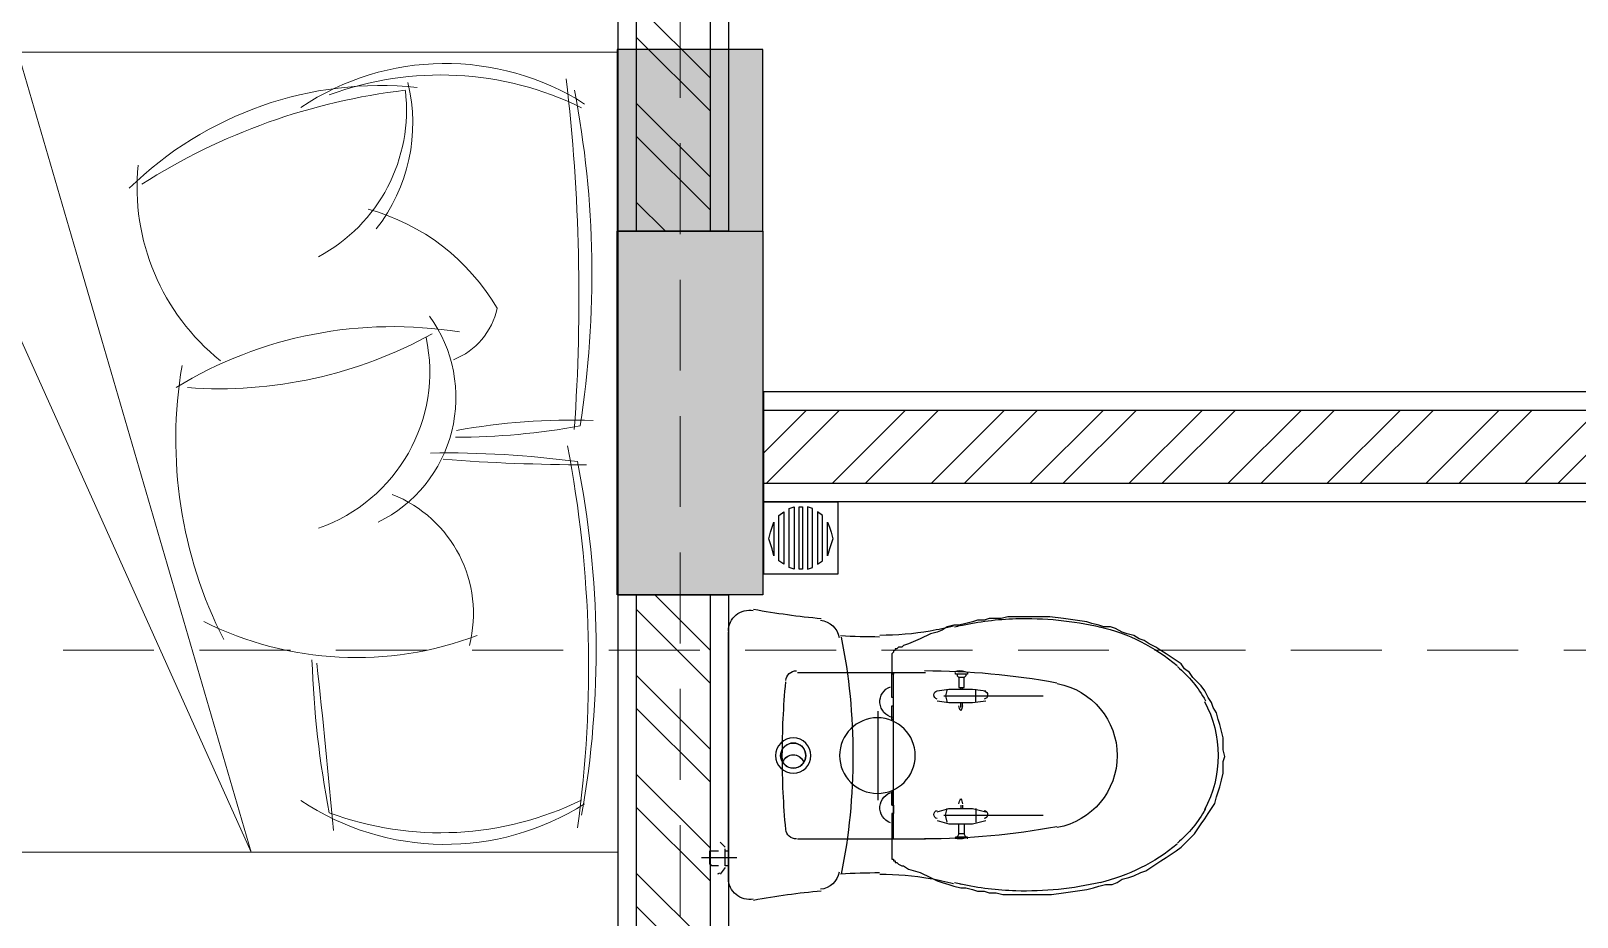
# Model space of a CAD drawing. Header units: inches. Extents: x 3 to 218426, y 2 to 56473.
# Drawn here: x 34585 to 36709, y 22087 to 23305 of the extents above; entities that cross this region are included whole.
import ezdxf

# ---------------------------------------------------------------- set-up
doc = ezdxf.new("R2010")
doc.units = ezdxf.units.IN
doc.header["$MEASUREMENT"] = 0
doc.linetypes.add('HIDDEN2', pattern=[0.1875, 0.125, -0.0625])
for name, color, linetype, lineweight in [('8', 8, 'Continuous', 5), ('AS', 8, 'HIDDEN2', 5), ('FURNITURE', 25, 'Continuous', 5), ('HATCH', 8, 'Continuous', 5)]:
    doc.layers.add(name, color=color, linetype=linetype, lineweight=lineweight)
for name, color, linetype in [('PDF_HID', 7, 'Continuous'), ('PDF_SAN', 7, 'Continuous'), ('tampak', 7, 'Continuous'), ('WALL', 255, 'Continuous')]:
    doc.layers.add(name, color=color, linetype=linetype)

# ---------------------------------------------------------------- blocks, each defined once
blk = doc.blocks.new('*U68')
at = {"layer": 'HATCH'}
h = blk.add_hatch(dxfattribs=at)
h.set_pattern_fill('ANSI32', color=0, scale=10)
h.set_pattern_definition([(45, (-18919.56, -10567.46), (-67.3519, 67.3519), []), (45, (-18874.66, -10567.46), (-67.3519, 67.3519), [])])
h.paths.add_polyline_path([(-2358.3, 50), (-2358.3, -50), (-1304.1, -50), (-1304.1, 50)])
at = {"layer": 'WALL', "color": 0}
for points in [[(-2358.3, 75), (-1304.1, 75), (-1304.1, -75), (-2358.3, -75)], [(-2358.3, 50), (-1304.1, 50), (-1304.1, -50), (-2358.3, -50)]]:
    blk.add_lwpolyline(points, close=True, dxfattribs=at)
blk = doc.blocks.new('*U15')
at = {"layer": 'HATCH'}
h = blk.add_hatch(dxfattribs=at)
h.set_pattern_fill('ANSI32', color=0, scale=10)
h.set_pattern_definition([(45, (2373.68, -10567.46), (-67.3519, 67.3519), []), (45, (2418.58, -10567.46), (-67.3519, 67.3519), [])])
h.paths.add_polyline_path([(9434.4, -50), (9434.4, 50), (8196.4, 50), (8196.4, -50)])
at = {"layer": 'WALL', "color": 0}
for points in [[(8196.4, 75), (9434.4, 75), (9434.4, -75), (8196.4, -75)], [(8196.4, 50), (9434.4, 50), (9434.4, -50), (8196.4, -50)]]:
    blk.add_lwpolyline(points, close=True, dxfattribs=at)
blk = doc.blocks.new('*U16')
at = {"layer": 'HATCH'}
h = blk.add_hatch(dxfattribs=at)
h.set_pattern_fill('ANSI32', color=0, scale=10)
h.set_pattern_definition([(45, (-20295.84, -10567.46), (-67.3519, 67.3519), []), (45, (-20250.935, -10567.46), (-67.3519, 67.3519), [])])
h.paths.add_polyline_path([(-3332.9, 50), (-3332.9, -50), (-1705.8, -50), (-1705.8, 50)])
at = {"layer": 'WALL', "color": 0}
for points in [[(-3332.9, 75), (-1705.8, 75), (-1705.8, -75), (-3332.9, -75)], [(-3332.9, 50), (-1705.8, 50), (-1705.8, -50), (-3332.9, -50)]]:
    blk.add_lwpolyline(points, close=True, dxfattribs=at)
blk = doc.blocks.new('BED SINGLE')
at = {"layer": 'FURNITURE', "color": 8}
for q in [(161068.5, 3604.1), (161258.1, 3604.1)]:
    blk.add_line((161607.7, 2404.1), q, dxfattribs=at)
at = {"layer": 'FURNITURE'}
blk.add_lwpolyline([(162158.2, 2404.1), (162158.2, 3604.1), (160208.2, 3604.1, 0.414214), (160158.2, 3554.1), (160158.2, 2454.1, 0.414214), (160208.2, 2404.1)], format="xyb", close=True, dxfattribs=at)
for centre, radius, start, end in [((161899, 3198.3), 388.7, 57.51, 123.8336), ((161802.2, 3015.6), 538.3, 84.187, 134.4731), ((161592.6, 3497.6), 257.6, 321.9188, 13.6704), ((160647, 3270.5), 1471.8, 351.1312, 10.8283), ((161770.6, 3401.6), 333.8, 174.3187, 231.2722), ((161697.7, 3057), 323, 30.2878, 74.5982), ((161706.6, 3085.9), 208.2, 296.1579, 35.8329), ((161871.6, 3242.5), 107.5, 291.6793, 347.8243), ((161820.3, 2567.5), 624.8, 80.8023, 121.3458), ((162156, 3022.8), 661.1, 170.337, 206.9462), ((161913.1, 4061.8), 1035.5, 270.066, 280.4699), ((161899.1, 1497.8), 1505.1, 82.4467, 90.8464), ((160690.7, 2707.5), 1434.3, 350.0425, 11.3525), ((161749, 2761.9), 192.1, 345.6348, 68.5705), ((161765.7, 3208.8), 512.8, 243.4974, 290.6974), ((163167.1, 2742.4), 1468.9, 181.9492, 190.9649), ((161899, 2804.5), 388.7, 236.1664, 302.49)]:
    blk.add_arc(centre, radius, start, end, dxfattribs=at)
at = {"layer": 'FURNITURE', "color": 8}
for centre, radius, start, end in [((161891.8, 3089.4), 480.3, 63.8667, 110.3164), ((159282, 3236), 2817.3, 355.9699, 6.6854), ((161947.4, 2619.5), 933.6, 96.6966, 122.6196), ((161591.9, 3516.9), 248.9, 297.9999, 6.8459), ((161560.2, 3758.6), 659.5, 265.8503, 298.9544), ((161627.2, 3124.7), 248.4, 289.1658, 11.9587), ((162086.7, 2106.6), 945.5, 87.9553, 100.411), ((162115.9, 5897.9), 2912.9, 265.6688, 269.8937), ((160358.2, 2681.6), 1755.6, 352.103, 10.8907), ((150141.1, 1409.6), 11635.5, 5.06479, 6.30469), ((161891.8, 2913.5), 480.3, 249.6836, 296.1333)]:
    blk.add_arc(centre, radius, start, end, dxfattribs=at)
blk = doc.blocks.new('TREGGG')
at = {"layer": '8', "transparency": 33554687, "xscale": 0.2323068605823824, "yscale": 0.2323068605823824, "zscale": 0.2323068605823824}
blk.add_blockref('BED SINGLE', (1796008.09, 60109.47), dxfattribs=at)
blk = doc.blocks.new('sss12')
at = {"layer": 'PDF_SAN', "lineweight": 25}
for points in [[(238591.3, 23346.4), (238593.6, 23346.4), (238593.6, 23344.1), (238593.6, 23323.3), (238593.6, 23320.9), (238593.6, 23318.6), (238591.3, 23318.6), (238591.3, 23316.3), (238589, 23316.3), (238589, 23314), (238586.7, 23314), (238584.3, 23311.7), (238579.7, 23309.4), (238577.4, 23309.4), (238570.5, 23304.8), (238554.3, 23300.1), (238540.4, 23293.2), (238531.1, 23288.6), (238524.2, 23286.3), (238515, 23283.9), (238508, 23281.6), (238498.8, 23279.3), (238491.8, 23279.3), (238482.6, 23277), (238475.6, 23274.7), (238466.4, 23274.7), (238459.5, 23272.4), (238450.2, 23272.4), (238441, 23270.1), (238434, 23270.1), (238424.8, 23270.1), (238415.5, 23270.1), (238408.6, 23270.1), (238390.1, 23270.1), (238373.9, 23270.1), (238357.7, 23272.4), (238341.5, 23274.7), (238325.3, 23277), (238316.1, 23279.3), (238309.1, 23281.6), (238299.9, 23283.9), (238290.6, 23283.9), (238283.7, 23286.3), (238276.8, 23290.9), (238267.5, 23293.2), (238260.6, 23295.5), (238251.3, 23300.1), (238244.4, 23302.4), (238237.4, 23307.1), (238230.5, 23311.7), (238223.6, 23316.3), (238216.6, 23320.9), (238209.7, 23325.6), (238202.7, 23330.2), (238195.8, 23334.8), (238188.9, 23341.8), (238184.2, 23346.4), (238177.3, 23353.3), (238172.7, 23360.3), (238168.1, 23367.2), (238163.4, 23374.1), (238158.8, 23381.1), (238154.2, 23388), (238149.6, 23395), (238147.2, 23404.2), (238144.9, 23411.1), (238142.6, 23418.1), (238140.3, 23427.3), (238138, 23436.6), (238138, 23443.5), (238138, 23452.8), (238135.7, 23459.7), (238138, 23469), (238138, 23478.2), (238138, 23485.1), (238140.3, 23494.4), (238142.6, 23503.6), (238144.9, 23510.6), (238147.2, 23519.8), (238151.9, 23526.8), (238154.2, 23533.7), (238158.8, 23540.6), (238163.4, 23549.9), (238168.1, 23556.8), (238172.7, 23561.5), (238179.6, 23568.4), (238184.2, 23575.3), (238191.2, 23580), (238195.8, 23586.9), (238202.7, 23591.5), (238209.7, 23596.2), (238216.6, 23600.8), (238223.6, 23605.4), (238230.5, 23610), (238239.7, 23614.7), (238246.7, 23619.3), (238253.6, 23621.6), (238260.6, 23626.2), (238269.8, 23628.5), (238276.8, 23630.8), (238286, 23635.5), (238292.9, 23637.8), (238302.2, 23637.8), (238309.1, 23640.1), (238318.4, 23642.4), (238325.3, 23644.7), (238341.5, 23647), (238357.7, 23649.3), (238376.2, 23651.7), (238392.4, 23651.7), (238408.6, 23651.7), (238424.8, 23651.7), (238434, 23651.7), (238443.3, 23649.3), (238450.2, 23649.3), (238459.5, 23649.3), (238466.4, 23647), (238475.6, 23647), (238482.6, 23644.7), (238491.8, 23642.4), (238501.1, 23640.1), (238508, 23640.1), (238517.3, 23637.8), (238524.2, 23633.2), (238531.1, 23630.8), (238540.4, 23628.5), (238554.3, 23621.6), (238570.5, 23614.7), (238577.4, 23612.3), (238579.7, 23610), (238584.3, 23610), (238586.7, 23607.7), (238589, 23607.7), (238589, 23605.4), (238591.3, 23605.4), (238591.3, 23603.1), (238593.6, 23600.8), (238593.6, 23598.5), (238593.6, 23596.2)], [(238817.9, 23290.9), (238817.9, 23459.7), (238817.9, 23630.8)], [(238586.7, 23607.7), (238586.7, 23607.7)], [(238593.6, 23598.5), (238593.6, 23577.7), (238593.6, 23575.3), (238591.3, 23575.3), (238591.3, 23573), (238593.6, 23573), (238593.6, 23575.3)], [(238489.5, 23575.3), (238489.5, 23573), (238498.8, 23573), (238505.7, 23573), (238505.7, 23575.3)], [(238491.8, 23575.3), (238491.8, 23575.3)], [(238491.8, 23573), (238491.8, 23570.7), (238494.1, 23568.4), (238498.8, 23568.4), (238501.1, 23568.4), (238501.1, 23554.5), (238494.1, 23554.5), (238494.1, 23568.4)], [(238503.4, 23573), (238503.4, 23570.7), (238501.1, 23568.4)], [(238505.7, 23575.3), (238505.7, 23575.3)], [(238723.1, 23575.3), (238547.3, 23575.3)], [(238591.3, 23575.3), (238591.3, 23575.3)], [(238591.3, 23510.6), (238593.6, 23510.6), (238593.6, 23529.1), (238591.3, 23529.1), (238591.3, 23531.4), (238591.3, 23533.7), (238591.3, 23536), (238591.3, 23538.3), (238591.3, 23540.6), (238593.6, 23540.6), (238593.6, 23575.3), (238591.3, 23575.3)], [(238593.6, 23392.6), (238591.3, 23392.6), (238591.3, 23390.3), (238591.3, 23388), (238591.3, 23385.7), (238591.3, 23383.4), (238591.3, 23381.1), (238593.6, 23381.1), (238593.6, 23346.4), (238591.3, 23346.4), (238591.3, 23348.7), (238591.3, 23573)], [(238591.3, 23573), (238591.3, 23573)], [(238478, 23533.7), (238478, 23543), (238478, 23552.2)], [(238478, 23552.2), (238478, 23552.2)], [(238494.1, 23554.5), (238494.1, 23554.5)], [(238496.5, 23552.2), (238496.5, 23554.5)], [(238498.8, 23552.2), (238498.8, 23554.5)], [(238501.1, 23554.5), (238501.1, 23554.5)], [(238517.3, 23552.2), (238519.6, 23543), (238517.3, 23533.7)], [(238521.9, 23543), (238385.4, 23543)], [(238531.1, 23536), (238515, 23533.7), (238482.6, 23533.7), (238464.1, 23536)], [(238478, 23536), (238478, 23536)], [(238496.5, 23526.8), (238496.5, 23533.7)], [(238498.8, 23526.8), (238498.8, 23533.7)], [(238517.3, 23536), (238517.3, 23536)], [(238593.6, 23540.6), (238593.6, 23540.6)], [(238593.6, 23529.1), (238593.6, 23529.1)], [(238593.6, 23510.6), (238593.6, 23510.6)], [(238612.1, 23399.6), (238612.1, 23522.1)], [(238713.8, 23452.8), (238713.8, 23452.8)], [(238713.8, 23450.5), (238713.8, 23450.5)], [(238741.6, 23452.8), (238741.6, 23452.8)], [(238741.6, 23450.5), (238741.6, 23450.5)], [(238593.6, 23411.1), (238593.6, 23411.1)], [(238593.6, 23411.1), (238593.6, 23411.1)], [(238521.9, 23378.8), (238385.4, 23378.8)], [(238531.1, 23383.4), (238515, 23388), (238482.6, 23388), (238464.1, 23383.4)], [(238478, 23388), (238478, 23378.8), (238478, 23369.5)], [(238478, 23385.7), (238478, 23385.7)], [(238496.5, 23392.6), (238496.5, 23388)], [(238498.8, 23392.6), (238498.8, 23388)], [(238517.3, 23369.5), (238519.6, 23378.8), (238517.3, 23388)], [(238517.3, 23385.7), (238517.3, 23385.7)], [(238593.6, 23392.6), (238593.6, 23392.6)], [(238593.6, 23381.1), (238593.6, 23381.1)], [(238531.1, 23371.8), (238515, 23367.2), (238482.6, 23367.2), (238464.1, 23371.8)], [(238478, 23369.5), (238478, 23369.5)], [(238491.8, 23348.7), (238494.1, 23353.3), (238498.8, 23353.3), (238501.1, 23353.3), (238501.1, 23367.2), (238494.1, 23367.2), (238494.1, 23353.3)], [(238494.1, 23367.2), (238494.1, 23367.2)], [(238496.5, 23367.2), (238496.5, 23367.2)], [(238498.8, 23367.2), (238498.8, 23367.2)], [(238501.1, 23367.2), (238501.1, 23367.2)], [(238501.1, 23353.3), (238503.4, 23348.7)], [(238489.5, 23346.4), (238489.5, 23348.7), (238498.8, 23348.7), (238505.7, 23348.7), (238505.7, 23346.4)], [(238491.8, 23348.7), (238491.8, 23348.7)], [(238491.8, 23346.4), (238491.8, 23346.4)], [(238503.4, 23348.7), (238503.4, 23348.7)], [(238505.7, 23346.4), (238505.7, 23346.4)], [(238723.1, 23346.4), (238547.3, 23346.4)], [(238591.3, 23348.7), (238591.3, 23348.7)], [(238591.3, 23348.7), (238593.6, 23348.7), (238593.6, 23346.4)], [(238591.3, 23346.4), (238591.3, 23346.4)], [(238593.6, 23344.1), (238593.6, 23344.1)], [(238817.9, 23309.4), (238822.5, 23309.4), (238822.5, 23332.5)], [(238829.5, 23341.8), (238822.5, 23334.8)], [(238586.7, 23314), (238586.7, 23314)], [(238854.9, 23320.9), (238806.4, 23320.9)], [(238822.5, 23330.2), (238817.9, 23330.2)], [(238831.8, 23309.4), (238841, 23309.4), (238843.4, 23311.7), (238843.4, 23330.2), (238841, 23330.2), (238831.8, 23330.2)], [(238822.5, 23307.1), (238829.5, 23297.8)]]:
    blk.add_lwpolyline(points, dxfattribs=at)
for points in [[(238498.7, 23639.8, 0.047496), (238423, 23649.2, 0.064689), (238306.5, 23637.5)], [(238508.5, 23639, 0.020632), (238540.6, 23632.1, 0.043768), (238610.1, 23626.2)], [(238507.2, 23576.5, 0.076322), (238499.9, 23577.7, 0.076322), (238492.6, 23576.5)], [(238366, 23559.8, 0.361622), (238283.7, 23460.9, 0.361622), (238366, 23361.9)], [(238531.2, 23538.5, 0.811749), (238531.1, 23549.9), (238515, 23552.2), (238482.6, 23552.2), (238464.1, 23549.9)], [(238724.3, 23346.4, 0.38744), (238739.2, 23359.5, 0.023085), (238743.9, 23460.9, 0.023085), (238739.2, 23562.2)], [(238496.5, 23529.3, 0.120256), (238498.6, 23522.5, 0.120256), (238501.1, 23529.3)], [(238501.1, 23394.7, 0.120256), (238498.6, 23401.5, 0.120256), (238496.5, 23394.7)], [(238492.6, 23347.5, 0.076325), (238499.9, 23346.4, 0.076325), (238507.2, 23347.5)], [(238610.1, 23297.8, 0.043768), (238540.6, 23292, 0.020632), (238508.5, 23285)], [(238306.5, 23286.6, 0.064689), (238423, 23274.9, 0.047496), (238498.7, 23284.2)]]:
    blk.add_lwpolyline(points, format="xyb", dxfattribs=at)
blk.add_lwpolyline([(238591.3, 23411.1), (238593.6, 23411.1), (238593.6, 23392.6), (238593.6, 23411.1)], close=True, dxfattribs=at)
for centre, radius in [((238613.2, 23460.9), 52), ((238728.9, 23460.9), 24.3), ((238728.9, 23460.9), 17.3)]:
    blk.add_circle(centre, radius, dxfattribs=at)
for centre, radius, start, end in [((238597.1, 24677.1), 1032.3, 275.1847, 280.3936), ((238789, 23632), 28.9, 0.0002, 100.3947), ((238365.8, 23389.2), 255.5, 103.1288, 130.0509), ((238435.4, 23360.1), 286.9, 75.4537, 77.4492), ((238694.2, 23618.1), 28.9, 95.1842, 169.6131), ((238606.3, 24657.4), 1033.5, 270.2158, 273.196), ((239475.9, 23460.9), 829.1, 168.6587, 191.3413), ((238305.7, 23458.5), 163, 130.0507, 151.457), ((238548.5, 22577.4), 1000.3, 90.0002, 100.4752), ((238724.3, 23562.6), 15, 5.288, 90.0013), ((238467.5, 23544.1), 5.78, 101.8641, 258.1359), ((238587.8, 23534.9), 22, 281.4679, 70.0535), ((238301, 23460.9), 156.1, 151.4569, 208.5431), ((238728.9, 23460.9), 17.3, 329.4679, 210.5321), ((238728.9, 23447), 15, 22.4071, 157.5929), ((238728.9, 23447), 15, 25.9968, 154.0032), ((238728.9, 23460.9), 17.3, 216.6854, 323.3146), ((238587.8, 23389.2), 22, 289.9465, 78.5321), ((238305.7, 23465.5), 163, 208.543, 229.9493), ((238467.5, 23379.9), 5.78, 101.8641, 258.1359), ((238530, 23379.9), 5.78, 281.8641, 78.1359), ((238548.5, 24346.7), 1000.3, 259.5248, 269.9998), ((238365.8, 23534.9), 255.5, 229.9491, 256.8712), ((238606.3, 22266.6), 1033.5, 86.804, 89.7842), ((238694.2, 23305.9), 28.9, 190.3869, 264.8158), ((238789, 23292), 28.9, 259.6053, 359.9998), ((238833, 23301.3), 3.47, 218.9998, 269.9917), ((238435.4, 23563.9), 286.9, 282.5508, 284.5463), ((238597.1, 22247), 1032.3, 79.6064, 84.8153)]:
    blk.add_arc(centre, radius, start, end, dxfattribs=at)
blk = doc.blocks.new('nnnn')
at = {"layer": 'PDF_HID', "lineweight": 25}
for points in [[(245405.4, -10673.7), (245507.1, -10673.7), (245507.1, -10773.1), (245405.4, -10773.1)], [(245426.2, -10754.6), (245426.2, -10692.2), (245433.1, -10687.6), (245433.1, -10759.3)], [(245447, -10680.6), (245447, -10766.2), (245440.1, -10763.9), (245440.1, -10682.9)], [(245456.2, -10766.2), (245453.9, -10766.2), (245453.9, -10680.6), (245456.2, -10680.6), (245458.6, -10680.6), (245458.6, -10766.2)], [(245465.5, -10680.6), (245465.5, -10766.2), (245472.4, -10763.9), (245472.4, -10682.9)], [(245486.3, -10754.6), (245486.3, -10692.2), (245479.4, -10687.6), (245479.4, -10759.3)], [(245419.2, -10747.7), (245416.9, -10738.4), (245414.6, -10731.5), (245412.3, -10724.6), (245414.6, -10715.3), (245416.9, -10708.4), (245419.2, -10701.4)], [(245493.2, -10701.4), (245495.6, -10708.4), (245497.9, -10715.3), (245500.2, -10724.6), (245497.9, -10731.5), (245495.6, -10738.4), (245493.2, -10747.7)]]:
    blk.add_lwpolyline(points, close=True, dxfattribs=at)
blk = doc.blocks.new('KOLOM')
at = {"layer": 'tampak', "transparency": 33554687}
h = blk.add_hatch(color=5, dxfattribs=at)
h.dxf.hatch_style = 1
h.paths.add_polyline_path([(1768833.5, 62259.8), (1768757.8, 62259.8), (1768757.8, 62108.4), (1768833.5, 62108.3)])
h.paths.add_polyline_path([(1768833.5, 62108.3), (1768757.8, 62108.4), (1768757.8, 62009.8), (1768833.5, 62009.8)])
h.paths.add_polyline_path([(1769507.8, 62259.8), (1769259.3, 62259.8), (1769257.8, 62259.8), (1769257.8, 62009.8), (1769507.8, 62009.8)])
h.paths.add_polyline_path([(1771734.3, 62108.3), (1771484.3, 62108.3), (1771484.3, 62058.3), (1771734.3, 62058.3)])
h.paths.add_polyline_path([(1771734.3, 62258.3), (1771484.3, 62258.3), (1771484.3, 62234.5), (1771734.3, 62234.5)])
h.paths.add_polyline_path([(1771734.3, 62234.5), (1771484.3, 62234.5), (1771484.3, 62133.6), (1771734.3, 62133.6)])
h.paths.add_polyline_path([(1772484.3, 62258.3), (1772234.3, 62258.3), (1772234.3, 62058.3), (1772484.3, 62058.3)])
h.paths.add_polyline_path([(1774744.3, 62258.3), (1774494.3, 62258.3), (1774494.3, 62058.3), (1774744.3, 62058.3)])
h.paths.add_polyline_path([(1776770.7, 62258.3), (1776522.2, 62258.3), (1776522.2, 62108.3), (1776520.7, 62108.3), (1776520.7, 61658.3), (1776770.7, 61658.3)])
h.paths.add_polyline_path([(1776770.7, 59416.9), (1776520.7, 59416.9), (1776520.7, 58816.9), (1776770.7, 58816.9)])
h.paths.add_polyline_path([(1776770.7, 58203.2), (1776520.7, 58203.2), (1776520.7, 57603.2), (1776770.7, 57603.2)])
h.paths.add_polyline_path([(1776770.7, 55848.3), (1776520.7, 55848.3), (1776520.7, 55248.3), (1776770.7, 55248.3)])
h.paths.add_polyline_path([(1775119.3, 60259.8), (1774919.3, 60259.8), (1774919.3, 60009.8), (1775119.3, 60009.8)])
h.paths.add_polyline_path([(1775070.7, 58416.9), (1774870.7, 58416.9), (1774870.7, 58166.9), (1775070.7, 58166.9)])
h.paths.add_polyline_path([(1772082.1, 60259.8), (1771882.1, 60259.8), (1771882.1, 60009.8), (1772082.1, 60009.8)])
h.paths.add_polyline_path([(1771559.3, 57866.9), (1771309.3, 57866.9), (1771309.3, 57666.9), (1771559.3, 57666.9)])
h.paths.add_polyline_path([(1768909.3, 60259.8), (1768732.1, 60259.8), (1768732.1, 60009.8), (1768909.3, 60009.8)])
h.paths.add_polyline_path([(1767157.8, 60259.8), (1767004.9, 60259.8), (1767004.9, 60009.8), (1767157.8, 60009.8)])
h.paths.add_polyline_path([(1767156.4, 55849.1), (1767004.9, 55849.1), (1767004.9, 55599.1), (1767156.4, 55599.1)])
h.paths.add_polyline_path([(1771969.3, 53294.5), (1771894.3, 53294.5), (1771894.3, 52694.8), (1772244.3, 52694.8), (1772244.3, 53294.5), (1772169.3, 53294.5), (1772169.3, 52794.8), (1771969.3, 52794.8)])
h.paths.add_polyline_path([(1775078.3, 52794.8), (1774878.3, 52794.8), (1774878.3, 52544.8), (1775078.3, 52544.8)])
h.paths.add_polyline_path([(1767157.8, 53544.8), (1767004.9, 53544.8), (1767004.9, 53294.8), (1767157.8, 53294.8)])
h.paths.add_polyline_path([(1767156.4, 50006.9), (1767004.9, 50006.9), (1767004.9, 49756.9), (1767156.4, 49756.9)])
h.paths.add_polyline_path([(1772120.7, 50006.9), (1771970.7, 50006.9), (1771970.7, 49756.9), (1772120.7, 49756.9)])
h.paths.add_polyline_path([(1775070.7, 50006.9), (1774920.7, 50006.9), (1774920.7, 49756.9), (1775070.7, 49756.9)])
h = blk.add_hatch(color=256, dxfattribs=at)
h.dxf.hatch_style = 1
h.paths.add_polyline_path([(1775119.3, 60009.8), (1774919.3, 60009.8), (1774919.3, 59509.8), (1775119.3, 59509.8)])
for points in [[(1774919.3, 60009.8), (1775119.3, 60009.8), (1775119.3, 60259.8), (1774919.3, 60259.8), (1774919.3, 60009.8)], [(1775119.3, 59509.8), (1774919.3, 59509.8), (1774919.3, 60009.8), (1775119.3, 60009.8), (1775119.3, 59509.8)]]:
    blk.add_lwpolyline(points)
blk = doc.blocks.new('GRID')
at = {"layer": 'AS', "ltscale": 1000}
for p, q in [((1824646.7, 42943.3), (1824646.7, 63784.8)), ((1814236, 59434.1), (1830263, 59434.1))]:
    blk.add_line(p, q, dxfattribs=at)

msp = doc.modelspace()

# ---------------------------------------------------------------- block references
for name, p in [('GRID', (-1789169.9, -36979.9)), ('KOLOM', (-1739529, -36979.9)), ('nnnn', (-209813.7, 33331.6))]:
    msp.add_blockref(name, p)
at = {"xscale": 1.009725849341427, "yscale": 1.009725849341427, "zscale": 1.009725849341427}
for name, p, rotation in [('*U68', (35467.4, 21713.1), 270), ('*U15', (45117.9, 22733.7), 180), ('*U16', (35467.4, 19164.6), 270)]:
    msp.add_blockref(name, p, dxfattribs=dict(at, rotation=rotation))
at = {"xscale": 3.945930242303777, "yscale": 3.945930242303777, "zscale": 3.945930242303777}
msp.add_blockref('TREGGG', (-7200176, -217215.2), dxfattribs=at)
at = {"xscale": -1}
msp.add_blockref('sss12', (274361.1, -1151.8), dxfattribs=at)

doc.saveas('drawing.dxf')
